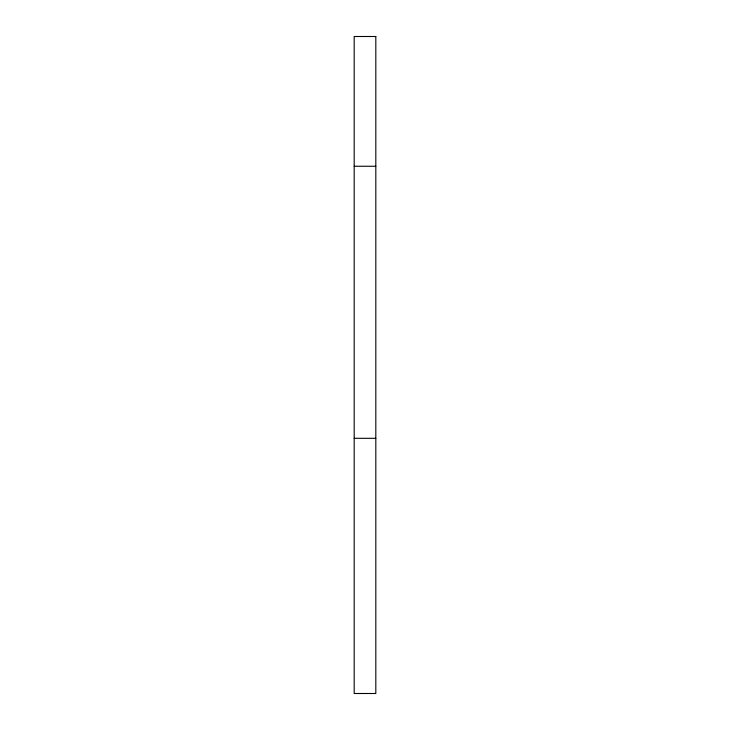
<?xml version="1.0" encoding="UTF-8"?>
<svg xmlns="http://www.w3.org/2000/svg" width="730" height="730" viewBox="0 0 730 730"><rect width="100%" height="100%" fill="white"/><g stroke="black" fill="none" stroke-linecap="round" stroke-linejoin="round"><path stroke-width="1.09" d="M354.187 166.257L375.813 166.257M354.187 438.31L375.813 438.31M375.813 36.5L354.187 36.5L354.187 693.5L375.813 693.5L375.813 36.5"/></g></svg>
